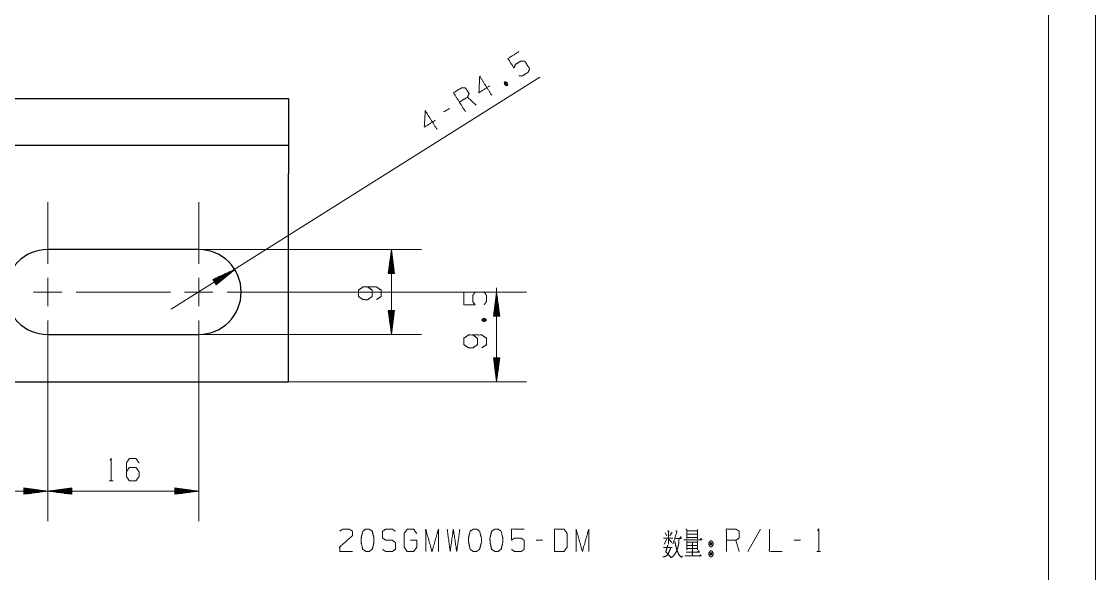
# Paper-space layout 'SHT2' of a CAD drawing. Header units: millimetres. Extents: x 0 to 210, y 0 to 297.
# Drawn here: x 96.2 to 210, y 58.4 to 116.9 of the extents above; entities that cross this region are included whole.
import ezdxf

# ---------------------------------------------------------------- set-up
doc = ezdxf.new("R2010")
doc.units = ezdxf.units.MM
doc.layers.add('101', color=7, linetype='Continuous', true_color=0xffffff)

psp = doc.layouts.new('SHT2')

# ---------------------------------------------------------------- linework, layer by layer
at = {"layer": '101', "color": 133, "linetype": 'Continuous', "lineweight": 18}
for p, q in [((210, 0), (210, 297)), ((205, 5), (205, 292))]:
    psp.add_line(p, q, dxfattribs=at)
at = {"layer": '101', "color": 22, "linetype": 'Continuous', "lineweight": 18}
for p, q in [((112.05, 86.42), (151.1, 110.99)), ((114.96, 92.75), (138.55, 92.75)), ((135.37, 92.75), (135.04, 90.21)), ((135.35, 90.21), (135.35, 92.56)), ((135.37, 83.75), (135.37, 92.75)), ((135.71, 90.21), (135.37, 92.75)), ((135.4, 90.21), (135.4, 92.56)), ((135.19, 90.21), (135.19, 91.4)), ((135.24, 90.21), (135.24, 91.79)), ((135.3, 90.21), (135.3, 92.18)), ((135.45, 90.21), (135.45, 92.18)), ((135.5, 90.21), (135.5, 91.79)), ((135.55, 90.21), (135.55, 91.4)), ((118.77, 90.65), (116.44, 89.58)), ((116.52, 89.45), (117.53, 90.08)), ((116.55, 89.41), (117.88, 90.24)), ((116.58, 89.36), (118.24, 90.41)), ((116.6, 89.32), (118.59, 90.57)), ((116.63, 89.28), (118.62, 90.53)), ((116.66, 89.23), (118.32, 90.28)), ((116.68, 89.19), (118.02, 90.03)), ((116.79, 89.02), (118.77, 90.65)), ((135.04, 90.21), (135.04, 90.25)), ((135.04, 90.21), (135.04, 90.25)), ((135.04, 90.21), (135.71, 90.21)), ((135.09, 90.21), (135.09, 90.63)), ((135.14, 90.21), (135.14, 91.02)), ((135.6, 90.21), (135.6, 91.02)), ((135.65, 90.21), (135.65, 90.63)), ((135.7, 90.21), (135.7, 90.25)), ((135.7, 90.21), (135.7, 90.25)), ((116.44, 89.58), (116.47, 89.59)), ((116.44, 89.58), (116.47, 89.59)), ((116.44, 89.58), (116.79, 89.02)), ((116.47, 89.53), (116.82, 89.76)), ((116.49, 89.49), (117.17, 89.92)), ((116.71, 89.15), (117.72, 89.78)), ((116.74, 89.1), (117.42, 89.53)), ((116.76, 89.06), (117.12, 89.28)), ((116.79, 89.02), (116.82, 89.04)), ((116.79, 89.02), (116.82, 89.04)), ((124.46, 88.25), (149.71, 88.25)), ((146.53, 88.25), (146.2, 85.71)), ((146.46, 85.71), (146.46, 87.68)), ((146.51, 85.71), (146.51, 88.06)), ((146.53, 78.75), (146.53, 88.69)), ((146.87, 85.71), (146.53, 88.25)), ((146.56, 85.71), (146.56, 88.06)), ((146.61, 85.71), (146.61, 87.68)), ((146.3, 85.71), (146.3, 86.52)), ((146.35, 85.71), (146.35, 86.9)), ((146.4, 85.71), (146.4, 87.29)), ((146.66, 85.71), (146.66, 87.29)), ((146.71, 85.71), (146.71, 86.9)), ((146.76, 85.71), (146.76, 86.52)), ((135.04, 86.29), (135.37, 83.75)), ((135.04, 86.29), (135.04, 86.26)), ((135.71, 86.29), (135.04, 86.29)), ((135.04, 86.29), (135.04, 86.26)), ((135.09, 86.29), (135.09, 85.88)), ((135.14, 86.29), (135.14, 85.49)), ((135.19, 86.29), (135.19, 85.1)), ((135.24, 86.29), (135.24, 84.72)), ((135.3, 86.29), (135.3, 84.33)), ((135.35, 86.29), (135.35, 83.95)), ((135.37, 83.75), (135.71, 86.29)), ((135.4, 86.29), (135.4, 83.95)), ((135.45, 86.29), (135.45, 84.33)), ((135.5, 86.29), (135.5, 84.72)), ((135.55, 86.29), (135.55, 85.1)), ((135.6, 86.29), (135.6, 85.49)), ((135.65, 86.29), (135.65, 85.88)), ((135.7, 86.29), (135.7, 86.26)), ((135.7, 86.29), (135.7, 86.26)), ((146.2, 85.71), (146.2, 85.75)), ((146.2, 85.71), (146.2, 85.75)), ((146.2, 85.71), (146.87, 85.71)), ((146.25, 85.71), (146.25, 86.13)), ((146.81, 85.71), (146.81, 86.13)), ((146.86, 85.71), (146.86, 85.75)), ((146.86, 85.71), (146.86, 85.75)), ((114.96, 83.75), (138.55, 83.75)), ((146.2, 81.29), (146.2, 81.26)), ((146.2, 81.29), (146.53, 78.75)), ((146.87, 81.29), (146.2, 81.29)), ((146.2, 81.29), (146.2, 81.26)), ((146.25, 81.29), (146.25, 80.88)), ((146.3, 81.29), (146.3, 80.49)), ((146.35, 81.29), (146.35, 80.1)), ((146.4, 81.29), (146.4, 79.72)), ((146.46, 81.29), (146.46, 79.33)), ((146.51, 81.29), (146.51, 78.95)), ((146.53, 78.75), (146.87, 81.29)), ((146.56, 81.29), (146.56, 78.95)), ((146.61, 81.29), (146.61, 79.33)), ((146.66, 81.29), (146.66, 79.72)), ((146.71, 81.29), (146.71, 80.1)), ((146.76, 81.29), (146.76, 80.49)), ((146.81, 81.29), (146.81, 80.88)), ((146.86, 81.29), (146.86, 81.26)), ((146.86, 81.29), (146.86, 81.26)), ((98.96, 78.75), (98.96, 63.99)), ((98.96, 78.75), (98.96, 63.99)), ((114.96, 78.75), (114.96, 63.99)), ((124.46, 78.75), (149.71, 78.75)), ((79.96, 67.16), (98.96, 67.16)), ((96.42, 67.5), (96.42, 66.83)), ((98.96, 67.16), (96.42, 67.5)), ((96.42, 67.49), (96.45, 67.49)), ((96.42, 67.49), (96.45, 67.49)), ((96.42, 67.44), (96.83, 67.44)), ((96.42, 67.39), (97.22, 67.39)), ((96.42, 67.34), (97.61, 67.34)), ((96.42, 67.29), (97.99, 67.29)), ((96.42, 67.24), (98.38, 67.24)), ((96.42, 67.19), (98.76, 67.19)), ((96.42, 66.83), (98.96, 67.16)), ((101.5, 67.5), (98.96, 67.16)), ((98.96, 67.16), (114.96, 67.16)), ((98.96, 67.16), (101.5, 66.83)), ((101.5, 67.19), (99.15, 67.19)), ((101.5, 67.24), (99.54, 67.24)), ((101.5, 67.29), (99.92, 67.29)), ((101.5, 67.34), (100.31, 67.34)), ((101.5, 67.39), (100.69, 67.39)), ((101.5, 67.44), (101.08, 67.44)), ((101.5, 67.49), (101.46, 67.49)), ((101.5, 67.49), (101.46, 67.49)), ((101.5, 66.83), (101.5, 67.5)), ((112.42, 67.5), (112.42, 66.83)), ((114.96, 67.16), (112.42, 67.5)), ((112.42, 67.49), (112.45, 67.49)), ((112.42, 67.49), (112.45, 67.49)), ((112.42, 67.44), (112.83, 67.44)), ((112.42, 67.39), (113.22, 67.39)), ((112.42, 67.34), (113.61, 67.34)), ((112.42, 67.29), (113.99, 67.29)), ((112.42, 67.24), (114.38, 67.24)), ((112.42, 67.19), (114.76, 67.19)), ((112.42, 66.83), (114.96, 67.16)), ((96.42, 67.14), (98.76, 67.14)), ((96.42, 67.08), (98.38, 67.08)), ((96.42, 67.03), (97.99, 67.03)), ((96.42, 66.98), (97.61, 66.98)), ((96.42, 66.93), (97.22, 66.93)), ((96.42, 66.88), (96.83, 66.88)), ((96.42, 66.83), (96.45, 66.83)), ((96.42, 66.83), (96.45, 66.83)), ((101.5, 67.14), (99.15, 67.14)), ((101.5, 67.08), (99.54, 67.08)), ((101.5, 67.03), (99.92, 67.03)), ((101.5, 66.98), (100.31, 66.98)), ((101.5, 66.93), (100.69, 66.93)), ((101.5, 66.88), (101.08, 66.88)), ((101.5, 66.83), (101.46, 66.83)), ((101.5, 66.83), (101.46, 66.83)), ((112.42, 67.14), (114.76, 67.14)), ((112.42, 67.08), (114.38, 67.08)), ((112.42, 67.03), (113.99, 67.03)), ((112.42, 66.98), (113.61, 66.98)), ((112.42, 66.93), (113.22, 66.93)), ((112.42, 66.88), (112.83, 66.88)), ((112.42, 66.83), (112.45, 66.83)), ((112.42, 66.83), (112.45, 66.83))]:
    psp.add_line(p, q, dxfattribs=at)
at = {"layer": '101', "color": 72, "linetype": 'Continuous', "lineweight": 18}
for p, q in [((147.34, 110.45), (147.7, 110.17)), ((144.37, 108.05), (143.44, 108.89)), ((141.52, 107.67), (140.95, 107.32)), ((144.99, 85.21), (145.41, 85.37)), ((105.48, 68.25), (105.9, 68.25)), ((164.39, 62.77), (164.55, 62.42)), ((165.13, 62.82), (164.9, 62.42)), ((174.5, 63.15), (173.16, 60.77)), ((151.4, 61.97), (150.73, 61.97)), ((164.58, 62.07), (164.27, 61.57)), ((164.81, 62.05), (165.1, 61.72)), ((172.23, 60.77), (171.89, 61.97)), ((178.72, 61.97), (178.05, 61.97)), ((164.23, 61.2), (165.15, 61.2)), ((180.45, 60.77), (180.87, 60.77))]:
    psp.add_line(p, q, dxfattribs=at)
at = {"layer": '101', "color": 251, "linetype": 'Continuous', "lineweight": 25}
for p, q in [((82.46, 108.75), (124.46, 108.75)), ((124.46, 108.75), (124.46, 103.75)), ((124.46, 103.75), (82.46, 103.75)), ((124.46, 78.75), (124.46, 100.75)), ((114.96, 92.75), (98.96, 92.75)), ((98.96, 83.75), (114.96, 83.75)), ((54.46, 78.75), (124.46, 78.75))]:
    psp.add_line(p, q, dxfattribs=at)
at = {"layer": '101', "color": 151, "linetype": 'Continuous', "lineweight": 18}
for p, q in [((98.96, 91.25), (98.96, 97.75)), ((114.96, 91.25), (114.96, 97.75)), ((98.96, 86.75), (98.96, 89.75)), ((114.96, 86.75), (114.96, 89.75)), ((97.46, 88.25), (100.46, 88.25)), ((101.96, 88.25), (108.46, 88.25)), ((111.96, 88.25), (105.46, 88.25)), ((113.46, 88.25), (116.46, 88.25)), ((117.96, 88.25), (124.46, 88.25)), ((98.96, 85.25), (98.96, 78.75)), ((114.96, 85.25), (114.96, 78.75))]:
    psp.add_line(p, q, dxfattribs=at)
at = {"layer": '101', "color": 251, "linetype": 'Continuous', "lineweight": 25}
for centre, start, end in [((98.96, 88.25), 90, 270), ((114.96, 88.25), 270, 90)]:
    psp.add_arc(centre, 4.5, start, end, dxfattribs=at)
at = {"layer": '101', "color": 72, "linetype": 'Continuous', "lineweight": 18}
for points, knots in [([(148.88, 111.15), (149.28, 111.14), (149.86, 111.51), (150.03, 111.88), (149.52, 112.68), (149.1, 112.71), (148.52, 112.35), (148.36, 111.98), (147.73, 112.97), (148.88, 113.7)], [0, 0, 0.062228, 0.168344, 0.230571, 0.376816, 0.441266, 0.547381, 0.609609, 0.79049, 1, 1]), ([(145.79, 110.07), (144.65, 109.35), (144.74, 111.09), (146.01, 109.08)], [0, 0, 0.24587, 0.565296, 1, 1]), ([(147.56, 110.09), (147.7, 110.17), (147.65, 110.41), (147.47, 110.53), (147.34, 110.45), (147.37, 110.23), (147.56, 110.09), (147.47, 110.53)], [0, 0, 0.093972, 0.236779, 0.365952, 0.459932, 0.589108, 0.731914, 1, 1]), ([(143.23, 107.33), (141.97, 109.34), (142.82, 109.88), (143.22, 109.87), (143.61, 109.26), (143.44, 108.89), (142.59, 108.35)], [0, 0, 0.400951, 0.571036, 0.639277, 0.761674, 0.829917, 1, 1]), ([(140.01, 106.43), (138.87, 105.71), (138.96, 107.46), (140.23, 105.45)], [0, 0, 0.245869, 0.565294, 1, 1]), ([(133.8, 87.45), (134.28, 87.77), (134.28, 88.46), (133.8, 88.79), (132.38, 88.79), (131.9, 88.46), (131.9, 87.77), (132.38, 87.45), (132.85, 87.43), (133.33, 87.77), (133.33, 88.46), (132.85, 88.79)], [0, 0, 0.076856, 0.169525, 0.247728, 0.439296, 0.5175, 0.610168, 0.687025, 0.750925, 0.829128, 0.921797, 1, 1]), ([(145.21, 86.89), (145.44, 87.23), (145.44, 87.91), (145.21, 88.25), (144.26, 88.25), (144.01, 87.91), (144.01, 87.23), (144.24, 86.89), (143.06, 86.89), (143.06, 88.25)], [0, 0, 0.062228, 0.168343, 0.230571, 0.376816, 0.441265, 0.547381, 0.609609, 0.79049, 1, 1]), ([(145.41, 85.21), (145.41, 85.37), (145.19, 85.46), (144.99, 85.37), (144.99, 85.21), (145.19, 85.13), (145.41, 85.21), (144.99, 85.37)], [0, 0, 0.093977, 0.236784, 0.365956, 0.459933, 0.589106, 0.731914, 1, 1]), ([(144.96, 82.35), (145.44, 82.67), (145.44, 83.36), (144.96, 83.7), (143.54, 83.7), (143.06, 83.36), (143.06, 82.67), (143.54, 82.35), (144.01, 82.34), (144.49, 82.67), (144.49, 83.36), (144.01, 83.7)], [0, 0, 0.076856, 0.169525, 0.247728, 0.439296, 0.517499, 0.610168, 0.687024, 0.750925, 0.829128, 0.921797, 1, 1]), ([(105.55, 70.43), (105.69, 70.63), (105.69, 68.25)], [0, 0, 0.093488, 1, 1]), ([(107.29, 69.2), (107.61, 69.68), (108.3, 69.68), (108.64, 69.2), (108.64, 68.73), (108.3, 68.25), (107.61, 68.25), (107.29, 68.73), (107.29, 70.15), (107.61, 70.63), (108.3, 70.63), (108.64, 70.15)], [0, 0, 0.076962, 0.169761, 0.248073, 0.312019, 0.390331, 0.483129, 0.560092, 0.751927, 0.828889, 0.921688, 1, 1]), ([(129.91, 62.92), (130.22, 63.15), (130.91, 63.15), (131.25, 62.92), (131.25, 62.45), (129.89, 61.25), (129.91, 60.77), (131.25, 60.77)], [0, 0, 0.069692, 0.192978, 0.265274, 0.350228, 0.67474, 0.759752, 1, 1]), ([(133.01, 60.77), (133.35, 61.02), (133.53, 61.72), (133.53, 62.2), (133.35, 62.92), (133.01, 63.15), (132.68, 63.15), (132.34, 62.92), (132.17, 62.2), (132.18, 61.72), (132.34, 61.02), (132.68, 60.77), (133.01, 60.77)], [0, 0, 0.067526, 0.183971, 0.260583, 0.380944, 0.446142, 0.500306, 0.565504, 0.685864, 0.762529, 0.87831, 0.945835, 1, 1]), ([(134.44, 61), (134.78, 60.77), (135.47, 60.77), (135.8, 61.02), (135.8, 61.72), (135.47, 61.97), (134.8, 61.97), (134.44, 62.2), (134.44, 62.92), (134.8, 63.15), (135.47, 63.15), (135.8, 62.92)], [0, 0, 0.068036, 0.184054, 0.254519, 0.372335, 0.442799, 0.555843, 0.62637, 0.748394, 0.81892, 0.931964, 1, 1]), ([(137.41, 61.97), (138.08, 61.97), (138.08, 61.25), (137.74, 60.77), (137.05, 60.77), (136.72, 61.25), (136.72, 62.67), (137.07, 63.15), (137.73, 63.15), (138.06, 62.67)], [0, 0, 0.103295, 0.214795, 0.30426, 0.410275, 0.49974, 0.718896, 0.809958, 0.910535, 1, 1]), ([(139.01, 60.77), (139.01, 63.15), (139.68, 60.77), (140.36, 63.15), (140.36, 60.77)], [0, 0, 0.245192, 0.5, 0.754808, 1, 1]), ([(141.29, 63.15), (141.61, 60.77), (141.94, 63.15), (142.3, 60.77), (142.63, 63.15)], [0, 0, 0.249745, 0.499742, 0.750003, 1, 1]), ([(144.4, 60.77), (144.73, 61.02), (144.91, 61.72), (144.91, 62.2), (144.73, 62.92), (144.4, 63.15), (144.06, 63.15), (143.72, 62.92), (143.55, 62.2), (143.57, 61.72), (143.72, 61.02), (144.06, 60.77), (144.4, 60.77)], [0, 0, 0.067526, 0.183971, 0.260583, 0.380944, 0.446142, 0.500306, 0.565504, 0.685864, 0.762529, 0.87831, 0.945835, 1, 1]), ([(146.67, 60.77), (147.01, 61.02), (147.18, 61.72), (147.18, 62.2), (147.01, 62.92), (146.67, 63.15), (146.34, 63.15), (146, 62.92), (145.82, 62.2), (145.84, 61.72), (146, 61.02), (146.34, 60.77), (146.67, 60.77)], [0, 0, 0.067526, 0.183971, 0.260583, 0.380943, 0.446141, 0.500306, 0.565504, 0.685864, 0.762529, 0.87831, 0.945835, 1, 1]), ([(148.1, 61), (148.44, 60.77), (149.13, 60.77), (149.46, 61), (149.46, 61.95), (149.13, 62.2), (148.44, 62.2), (148.1, 61.97), (148.1, 63.15), (149.46, 63.15)], [0, 0, 0.062228, 0.168344, 0.230572, 0.376815, 0.441264, 0.547381, 0.609609, 0.790489, 1, 1]), ([(152.67, 60.77), (153.66, 60.77), (154.01, 61.25), (154.01, 62.67), (153.66, 63.15), (152.67, 63.15), (152.67, 60.77)], [0, 0, 0.142135, 0.227161, 0.43179, 0.516817, 0.658951, 1, 1]), ([(154.95, 60.77), (154.95, 63.15), (155.62, 60.77), (156.29, 63.15), (156.29, 60.77)], [0, 0, 0.245192, 0.5, 0.754808, 1, 1]), ([(164.64, 62.97), (164.8, 62.9), (164.73, 62.95), (164.73, 61.55), (164.73, 62.2), (164.23, 62.2), (165.22, 62.2)], [0, 0, 0.046315, 0.069118, 0.437815, 0.608995, 0.739331, 1, 1]), ([(165.52, 63), (165.68, 62.82), (165.63, 62.87), (165.22, 61.6)], [0, 0, 0.143537, 0.18777, 1, 1]), ([(166.61, 63.17), (166.7, 63), (166.7, 62.15), (166.7, 62.27), (167.8, 62.27), (167.8, 62.12), (167.8, 63.1), (167.8, 62.97), (166.7, 62.97), (167.8, 62.97), (167.8, 62.6), (166.7, 62.6)], [0, 0, 0.027307, 0.1457, 0.163111, 0.315748, 0.336641, 0.472445, 0.489856, 0.642493, 0.79513, 0.847363, 1, 1]), ([(170.88, 60.77), (170.88, 63.15), (171.89, 63.15), (172.23, 62.92), (172.23, 62.2), (171.89, 61.97), (170.88, 61.97)], [0, 0, 0.400951, 0.571035, 0.639278, 0.761674, 0.829917, 1, 1]), ([(175.44, 63.15), (175.44, 60.77), (176.78, 60.77)], [0, 0, 0.638733, 1, 1]), ([(180.52, 62.95), (180.66, 63.15), (180.66, 60.77)], [0, 0, 0.093492, 1, 1]), ([(165.84, 62.07), (165.84, 61.77), (165.8, 61.45), (165.71, 61.1), (165.57, 60.75), (165.41, 60.5), (165.24, 60.27), (164.99, 60.12)], [0, 0, 0.134096, 0.280224, 0.441581, 0.610313, 0.742764, 0.870658, 1, 1]), ([(165.41, 61.85), (165.47, 61.6), (165.52, 61.3), (165.63, 60.95), (165.77, 60.6), (165.93, 60.32), (166.16, 60.15), (166.21, 60.32)], [0, 0, 0.122115, 0.267685, 0.442434, 0.622806, 0.77461, 0.912625, 1, 1]), ([(165.49, 62.17), (166.09, 62.17), (166.05, 62.37), (165.98, 62.25)], [0, 0, 0.634144, 0.848458, 1, 1]), ([(166.38, 62.02), (168.27, 62.02), (168.19, 62.17), (168.1, 62.02)], [0, 0, 0.844515, 0.922257, 1, 1]), ([(166.67, 61.92), (166.7, 61.8), (166.7, 60.97), (166.7, 61.1), (167.83, 61.1), (167.83, 60.97), (167.83, 61.9), (167.83, 61.77), (166.7, 61.77), (166.7, 61.42), (167.83, 61.42), (167.27, 61.42), (167.27, 61.77), (167.27, 60.27), (167.27, 60.72), (166.6, 60.72), (168.01, 60.72), (167.92, 60.87), (167.85, 60.72)], [0, 0, 0.011506, 0.084582, 0.095654, 0.195852, 0.206924, 0.288858, 0.29993, 0.400127, 0.431129, 0.531326, 0.581425, 0.612427, 0.745292, 0.785152, 0.844644, 0.969891, 0.985312, 1, 1]), ([(169.33, 61.9), (169.17, 61.9), (169.03, 61.7), (169.03, 61.47), (169.17, 61.27), (169.33, 61.27), (169.47, 61.47), (169.47, 61.7), (169.33, 61.9)], [0, 0, 0.091012, 0.231142, 0.35987, 0.5, 0.591012, 0.731142, 0.85987, 1, 1]), ([(169.17, 61.47), (169.33, 61.47), (169.17, 61.7), (169.17, 61.47)], [0, 0, 0.241161, 0.658901, 1, 1]), ([(169.33, 61.47), (169.33, 61.7), (169.17, 61.7)], [0, 0, 0.585819, 1, 1]), ([(164.97, 61.12), (164.83, 60.82), (164.74, 60.6), (164.58, 60.37), (164.42, 60.25), (164.16, 60.2)], [0, 0, 0.251052, 0.434034, 0.642626, 0.795766, 1, 1]), ([(164.67, 61.45), (164.46, 60.75), (164.99, 60.17)], [0, 0, 0.483239, 1, 1]), ([(166.49, 60.32), (168.2, 60.32), (168.12, 60.42), (168.04, 60.27)], [0, 0, 0.85138, 0.917652, 1, 1]), ([(169.47, 60.62), (169.33, 60.85), (169.17, 60.85), (169.03, 60.62), (169.03, 60.42), (169.17, 60.2), (169.33, 60.2), (169.47, 60.42), (169.47, 60.62)], [0, 0, 0.1492, 0.238515, 0.387715, 0.500002, 0.6492, 0.738515, 0.887713, 1, 1]), ([(169.33, 60.62), (169.17, 60.62), (169.33, 60.42), (169.33, 60.62)], [0, 0, 0.258824, 0.674604, 1, 1]), ([(169.17, 60.62), (169.17, 60.42), (169.33, 60.42)], [0, 0, 0.556976, 1, 1])]:
    psp.add_open_spline(points, degree=1, knots=knots, dxfattribs=at)
at = {"layer": '101', "color": 251, "linetype": 'Continuous', "lineweight": 25}
psp.add_open_spline([(124.46, 103.75), (124.46, 103.65), (124.46, 102.88), (124.46, 101.53), (124.46, 100.75)], degree=1, knots=[0, 0, 0.034072, 0.292892, 0.741183, 1, 1], dxfattribs=at)

doc.saveas('drawing.dxf')
